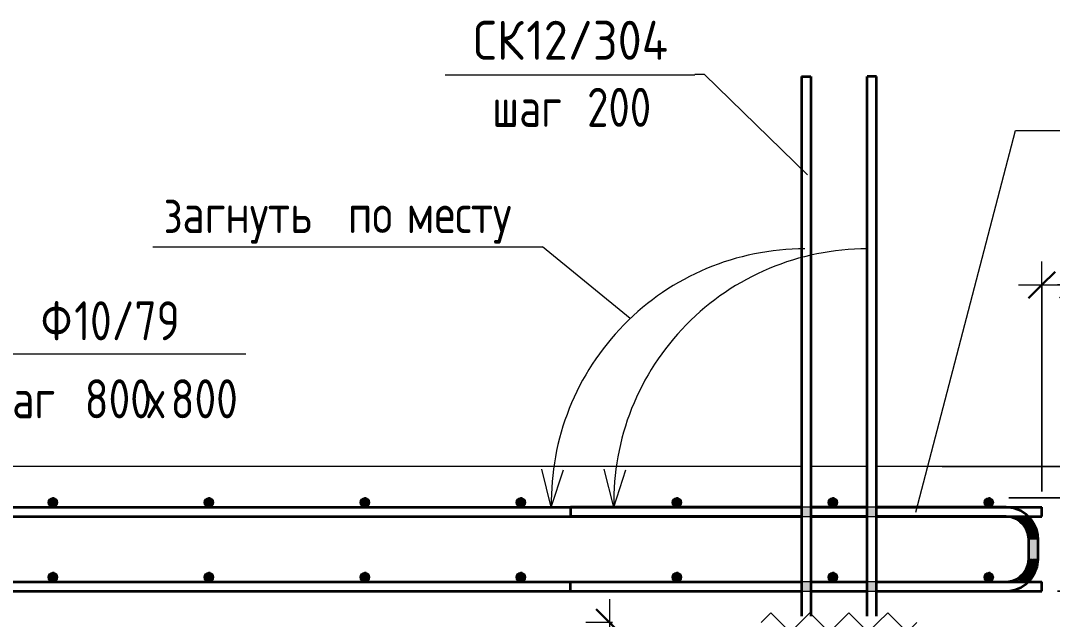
# Model space of a CAD drawing. Header units: millimetres. Extents: x 3129 to 68349, y -1586 to 12682.
# Drawn here: x 41869 to 43192, y -306 to 462 of the extents above; entities that cross this region are included whole.
import ezdxf

# ---------------------------------------------------------------- set-up
doc = ezdxf.new("R2010")
doc.units = ezdxf.units.MM
for name, color, linetype, lineweight in [('AA_Dim', 7, 'Continuous', 9), ('AA_Dim-20', 7, 'Continuous', 9), ('AA_Linii', 7, 'Continuous', 9), ('AA_Oformlenie', 7, 'Continuous', 9), ('AA_Vinoska', 7, 'Continuous', 9), ('AA_Visotnaya otmetka', 7, 'Continuous', 9), ('AF_Perekritie_Опалубка', 253, 'Continuous', 20), ('KR_Armatura', 7, 'Continuous', 20), ('KR_Armatura_Tonkie', 7, 'Continuous', 20)]:
    doc.layers.add(name, color=color, linetype=linetype, lineweight=lineweight)
doc.styles.add('GOST Common', font='GOST Common.ttf', dxfattribs={"width": 0.85, "height": 50})
doc.styles.add('ISOCPEUR_1', font='isocpeur.ttf', dxfattribs={"width": 0.9, "height": 50})
doc.styles.add('ISOCPEUR_2', font='isocpeur.ttf', dxfattribs={"width": 0.8, "height": 50})
doc.dimstyles.new('05_Округл_5мм__прозр__1', dxfattribs={"dimscale": 304.8, "dimtxt": 49.799059, "dimasz": 0.111549, "dimexe": 0.098425, "dimexo": 0.065617, "dimgap": 0.006562, "dimtad": 1, "dimdec": 0, "dimrnd": 5, "dimdsep": 46, "dimtxsty": 'ISOCPEUR_1', "dimblk1": 'OBLIQUE', "dimblk2": 'OBLIQUE', "dimsah": 1, "dimcen": 0.09, "dimdle": 0.098425, "dimazin": 0, "dimtfac": 1, "dimtdec": 4, "dimtix": 1, "dimtmove": 1, "dimatfit": 3, "dimfxl": 1, "dimtvp": 1, "dimtolj": 1, "dimtzin": 0, "dimlwd": 18, "dimlwe": 18, "dimarcsym": 2})
doc.dimstyles.new('05_Округл_5мм__прозр__2', dxfattribs={"dimscale": 304.8, "dimtxt": 49.799059, "dimasz": 0.111549, "dimexe": 0.098425, "dimexo": 0.065617, "dimgap": 0.006562, "dimtad": 1, "dimdec": 0, "dimrnd": 5, "dimdsep": 46, "dimtxsty": 'ISOCPEUR_1', "dimblk1": 'OBLIQUE', "dimblk2": 'OBLIQUE', "dimsah": 1, "dimcen": 0.09, "dimdle": 0.098425, "dimazin": 0, "dimtfac": 1, "dimtdec": 4, "dimtix": 1, "dimtmove": 0, "dimatfit": 3, "dimfxl": 1, "dimtvp": 1, "dimtolj": 1, "dimtzin": 0, "dimlwd": 18, "dimlwe": 18, "dimarcsym": 2})

# ---------------------------------------------------------------- blocks, each defined once
blk = doc.blocks.new('Последовательность узлов - 3мм масшт20 маскировка-904226-Сечение 21')
at = {"layer": 'AA_Oformlenie'}
for p, q in [((-44797, -850), (-44784.5, -837.5)), ((-44759.5, -862.5), (-44784.5, -837.5)), ((-44747, -850), (-44734.5, -837.5)), ((-44709.5, -862.5), (-44734.5, -837.5)), ((-44697, -850), (-44684.5, -837.5)), ((-44659.5, -862.5), (-44684.5, -837.5)), ((-44647, -850), (-44634.5, -837.5)), ((-44609.5, -862.5), (-44634.5, -837.5)), ((-44747, -850), (-44759.5, -862.5)), ((-44697, -850), (-44709.5, -862.5)), ((-44647, -850), (-44659.5, -862.5)), ((-44597, -850), (-44609.5, -862.5))]:
    blk.add_line(p, q, dxfattribs=at)
blk = doc.blocks.new('DIMBLOCK34-Сечение 21')
at = {"layer": 'AA_Dim-20', "lineweight": 18}
for p, q in [((43179, -142), (43179, 152.7)), ((43218.8, -90), (43218.8, 152.7)), ((43149, 122.7), (43248.8, 122.7)), ((43179, 122.7), (43179, -142)), ((43234.4, 122.7), (43198.9, 122.7)), ((43218.8, 122.7), (43218.8, -90)), ((43432.5, 122.7), (43234.4, 122.7))]:
    blk.add_line(p, q, dxfattribs=at)
at = {"layer": 'AA_Dim-20', "lineweight": 30}
for p, q in [((43179, 122.7), (43196, 139.7)), ((43218.8, 122.7), (43235.8, 139.7)), ((43179, 122.7), (43162, 105.7)), ((43218.8, 122.7), (43201.8, 105.7))]:
    blk.add_line(p, q, dxfattribs=at)
at = {"layer": 'AA_Dim-20', "color": 0, "lineweight": 18, "insert": (43254.4, 190), "char_height": 50, "width": 213.753, "attachment_point": 1, "line_spacing_factor": 1.149209, "style": 'ISOCPEUR_1'}
blk.add_mtext('з.с. 40', dxfattribs=at)
blk = doc.blocks.new('_Oblique')
at = {"color": 0, "linetype": 'ByBlock', "lineweight": -2}
blk.add_line((-0.5, -0.5), (0.5, 0.5), dxfattribs=at)
blk = doc.blocks.new('010_Текст с выноской - Текст 2 строки-4025778-Сечение 21')
at = {"layer": 'AA_Vinoska'}
blk.add_line((-45577.1, 171.6), (-45077.1, 171.6), dxfattribs=at)
blk = doc.blocks.new('DIMBLOCK35-Сечение 21')
at = {"layer": 'AA_Dim-20', "lineweight": 18}
for p, q in [((42624.3, -280), (42624.3, -400)), ((42628.3, -310), (42594.3, -310)), ((42624.3, -310), (42628.3, -310)), ((42838.8, -400), (42594.3, -400)), ((42624.3, -400), (42838.8, -400))]:
    blk.add_line(p, q, dxfattribs=at)
at = {"layer": 'AA_Dim-20', "lineweight": 30}
for p, q in [((42624.3, -310), (42607.3, -293)), ((42624.3, -310), (42641.3, -327)), ((42624.3, -400), (42607.3, -383)), ((42624.3, -400), (42641.3, -417))]:
    blk.add_line(p, q, dxfattribs=at)
at = {"layer": 'AA_Dim-20', "color": 0, "lineweight": 18, "insert": (42557, -386.6), "char_height": 50, "width": 75.848, "attachment_point": 1, "rotation": 90, "line_spacing_factor": 1.149209, "style": 'ISOCPEUR_1'}
blk.add_mtext('90', dxfattribs=at)
blk = doc.blocks.new('DIMBLOCK44-Сечение 21')
at = {"layer": 'AA_Dim-20', "lineweight": 18}
for p, q in [((43388.4, -340), (43388.4, -240)), ((43199, -270), (43418.4, -270)), ((43388.4, -270), (43199, -270)), ((43388.4, -302.4), (43388.4, -290)), ((43388.4, -500.5), (43388.4, -302.4)), ((43236.5, -310), (43418.4, -310)), ((43388.4, -310), (43236.5, -310))]:
    blk.add_line(p, q, dxfattribs=at)
at = {"layer": 'AA_Dim-20', "lineweight": 30}
for p, q in [((43388.4, -270), (43371.4, -253)), ((43388.4, -270), (43405.4, -287)), ((43388.4, -310), (43371.4, -293)), ((43388.4, -310), (43405.4, -327))]:
    blk.add_line(p, q, dxfattribs=at)
at = {"layer": 'AA_Dim-20', "color": 0, "lineweight": 18, "insert": (43321.1, -500.5), "char_height": 50, "width": 213.753, "attachment_point": 1, "rotation": 90, "line_spacing_factor": 1.149209, "style": 'ISOCPEUR_1'}
blk.add_mtext('з.с. 40', dxfattribs=at)
blk = doc.blocks.new('DIMBLOCK45-Сечение 21')
at = {"layer": 'AA_Dim-20', "lineweight": 18}
for p, q in [((43388.4, 100.5), (43388.4, -97.7)), ((43388.4, -80), (43388.4, -180)), ((43388.4, -97.7), (43388.4, -130)), ((43246.4, -110), (43418.4, -110)), ((43388.4, -110), (43246.4, -110)), ((43136.8, -150), (43418.4, -150)), ((43388.4, -150), (43136.8, -150))]:
    blk.add_line(p, q, dxfattribs=at)
at = {"layer": 'AA_Dim-20', "lineweight": 30}
for p, q in [((43388.4, -110), (43371.4, -93)), ((43388.4, -110), (43405.4, -127)), ((43388.4, -150), (43371.4, -133)), ((43388.4, -150), (43405.4, -167))]:
    blk.add_line(p, q, dxfattribs=at)
at = {"layer": 'AA_Dim-20', "color": 0, "lineweight": 18, "insert": (43321.1, -77.7), "char_height": 50, "width": 213.753, "attachment_point": 1, "rotation": 90, "line_spacing_factor": 1.149209, "style": 'ISOCPEUR_1'}
blk.add_mtext('з.с. 40', dxfattribs=at)
blk = doc.blocks.new('DIMBLOCK50-Сечение 21')
at = {"layer": 'AA_Dim-20', "lineweight": 18}
for p, q in [((43514.2, -850), (43514.2, -280)), ((43533.1, -310), (43484.2, -310)), ((43514.2, -310), (43529.1, -310)), ((43057.1, -850), (43544.2, -850)), ((43514.2, -850), (43057.1, -850))]:
    blk.add_line(p, q, dxfattribs=at)
at = {"layer": 'AA_Dim-20', "lineweight": 30}
for p, q in [((43514.2, -310), (43497.2, -293)), ((43514.2, -310), (43531.2, -327)), ((43514.2, -850), (43497.2, -833)), ((43514.2, -850), (43531.2, -867))]:
    blk.add_line(p, q, dxfattribs=at)
at = {"layer": 'AA_Dim-20', "color": 0, "lineweight": 18, "insert": (43446.9, -629.8), "char_height": 50, "width": 119.518, "attachment_point": 1, "rotation": 90, "line_spacing_factor": 1.149209, "style": 'ISOCPEUR_1'}
blk.add_mtext('540', dxfattribs=at)
blk = doc.blocks.new('042_М_Арматуры - Диам длина поз _ Комментарий-2260297-Сечение 21')
at = {"layer": 'AA_Vinoska'}
blk.add_line((-46484.4, -725.7), (-46164.4, -725.7), dxfattribs=at)
blk = doc.blocks.new('010_Текст с выноской - Текст 2 строки-4087354-Сечение 21')
at = {"layer": 'AA_Vinoska'}
blk.add_line((-47463.3, -109.1), (-47803.3, -109.1), dxfattribs=at)

msp = doc.modelspace()

# ---------------------------------------------------------------- hatches: boundary and pattern name
at = {"layer": 'AA_Oformlenie'}
h = msp.add_hatch(color=250, dxfattribs=at)
h.paths.add_polyline_path([(42966.8539, -270), (42966.8539, -258.0573), (42954.8539, -258.0573), (42954.8539, -270)])
h.paths.add_polyline_path([(42882.8546, -270), (42882.8546, -258.0573), (42870.8546, -258.0573), (42870.8546, -270)])
h.paths.add_polyline_path([(43140.0817, -256.9093), (43141.6146, -256.444), (43140.6571, -256.7083)])
h.paths.add_polyline_path([(43146.0735, -254.5967), (43146.4085, -254.4579), (43146.2947, -254.4579)])
h.paths.add_polyline_path([(43164.9095, -254.3776), (43165.1004, -254.1866), (43165.0371, -254.1866)])
h.paths.add_polyline_path([(43169.6085, -247.0104), (43170.1031, -246.2231), (43169.9121, -246.2231)])
h.paths.add_polyline_path([(43173.0655, -237.7551), (43173.2087, -237.3459), (43173.1211, -237.3459)])
h.paths.add_polyline_path([(43162.2628, -204.0812), (43162.2628, -204), (43161.9382, -199.5979), (43161.7585, -199.5979), (43162.2537, -204)])
h.paths.add_polyline_path([(43161.326, -196.8711), (43160.7075, -194.6541), (43160.9713, -195.8556)])
h.paths.add_polyline_path([(43159.0652, -190.6885), (43158.7211, -189.8576), (43158.7211, -190.14)])
h.paths.add_polyline_path([(43155.7006, -185.3361), (43155.4545, -184.9677), (43150.9709, -180.5913), (43151.297, -180.9249), (43155.4545, -185.0896)])
h.paths.add_polyline_path([(43138.123, -174.7041), (43132.2706, -174), (42966.8539, -174), (42966.8539, -162), (42954.8539, -162), (42954.8539, -174), (42882.8546, -174), (42882.8546, -162), (42870.8546, -162), (42870.8546, -174), (43133.3014, -174.1599)])
at = {"layer": 'KR_Armatura'}
h = msp.add_hatch(color=256, dxfattribs=at)
edge = h.paths.add_edge_path()
edge.add_arc((41910.7736, -156), 6, 0, 360)
for points in [[(41910.7736, -162), (41915.9698, -159), (41915.9698, -153), (41910.7736, -150), (41905.5775, -153), (41905.5775, -159)], [(42110.7736, -162), (42115.9698, -159), (42115.9698, -153), (42110.7736, -150), (42105.5775, -153), (42105.5775, -159)], [(42310.7736, -162), (42315.9698, -159), (42315.9698, -153), (42310.7736, -150), (42305.5775, -153), (42305.5775, -159)], [(42510.7736, -162), (42515.9698, -159), (42515.9698, -153), (42510.7736, -150), (42505.5775, -153), (42505.5775, -159)], [(42710.7736, -162), (42715.9698, -159), (42715.9698, -153), (42710.7736, -150), (42705.5775, -153), (42705.5775, -159)], [(42910.7736, -162), (42915.9698, -159), (42915.9698, -153), (42910.7736, -150), (42905.5775, -153), (42905.5775, -159)], [(43110.7736, -162), (43115.9698, -159), (43115.9698, -153), (43110.7736, -150), (43105.5775, -153), (43105.5775, -159)], [(41910.7736, -258), (41915.9698, -255), (41915.9698, -249), (41910.7736, -246), (41905.5775, -249), (41905.5775, -255)], [(42110.7736, -258), (42115.9698, -255), (42115.9698, -249), (42110.7736, -246), (42105.5775, -249), (42105.5775, -255)], [(42310.7736, -258), (42315.9698, -255), (42315.9698, -249), (42310.7736, -246), (42305.5775, -249), (42305.5775, -255)], [(42510.7736, -258), (42515.9698, -255), (42515.9698, -249), (42510.7736, -246), (42505.5775, -249), (42505.5775, -255)], [(42710.7736, -258), (42715.9698, -255), (42715.9698, -249), (42710.7736, -246), (42705.5775, -249), (42705.5775, -255)], [(42910.7736, -258), (42915.9698, -255), (42915.9698, -249), (42910.7736, -246), (42905.5775, -249), (42905.5775, -255)], [(43110.7736, -258), (43115.9698, -255), (43115.9698, -249), (43110.7736, -246), (43105.5775, -249), (43105.5775, -255)]]:
    msp.add_hatch(color=256, dxfattribs=at).paths.add_polyline_path(points)
h = msp.add_hatch(color=256, dxfattribs=at)
edge = h.paths.add_edge_path()
edge.add_arc((42110.7736, -156), 6, 0, 360)
h = msp.add_hatch(color=256, dxfattribs=at)
edge = h.paths.add_edge_path()
edge.add_arc((42310.7736, -156), 6, 0, 360)
h = msp.add_hatch(color=256, dxfattribs=at)
edge = h.paths.add_edge_path()
edge.add_arc((42510.7736, -156), 6, 0, 360)
h = msp.add_hatch(color=256, dxfattribs=at)
edge = h.paths.add_edge_path()
edge.add_arc((42710.7736, -156), 6, 0, 360)
h = msp.add_hatch(color=256, dxfattribs=at)
edge = h.paths.add_edge_path()
edge.add_arc((42910.7736, -156), 6, 0, 360)
h = msp.add_hatch(color=256, dxfattribs=at)
edge = h.paths.add_edge_path()
edge.add_arc((43110.7736, -156), 6, 0, 360)
h = msp.add_hatch(color=256, dxfattribs=at)
edge = h.paths.add_edge_path()
edge.add_arc((41910.7736, -252), 6, 0, 360)
h = msp.add_hatch(color=256, dxfattribs=at)
edge = h.paths.add_edge_path()
edge.add_arc((42110.7736, -252), 6, 0, 360)
h = msp.add_hatch(color=256, dxfattribs=at)
edge = h.paths.add_edge_path()
edge.add_arc((42310.7736, -252), 6, 0, 360)
h = msp.add_hatch(color=256, dxfattribs=at)
edge = h.paths.add_edge_path()
edge.add_arc((42510.7736, -252), 6, 0, 360)
h = msp.add_hatch(color=256, dxfattribs=at)
edge = h.paths.add_edge_path()
edge.add_arc((42710.7736, -252), 6, 0, 360)
h = msp.add_hatch(color=256, dxfattribs=at)
edge = h.paths.add_edge_path()
edge.add_arc((42910.7736, -252), 6, 0, 360)
h = msp.add_hatch(color=256, dxfattribs=at)
edge = h.paths.add_edge_path()
edge.add_arc((43110.7736, -252), 6, 0, 360)
at = {"layer": 'KR_Armatura_Tonkie'}
for points in [[(43133.0068, -174.009), (43133.0063, -174), (43132.2708, -174)], [(43139.558, -174.899), (43139.1215, -174), (43133.3014, -174.049)], [(43139.558, -174.899), (43139.7832, -174), (43139.1215, -174)], [(43146.4085, -177.5421), (43145.4329, -174), (43139.7832, -174), (43139.558, -174.899), (43142.4744, -176.0242)], [(43146.4085, -177.5421), (43148.3022, -174), (43145.4329, -174)], [(43151.297, -180.8093), (43151.6752, -174), (43148.3022, -174), (43146.4085, -177.5421)], [(43155.4545, -184.9677), (43158.2763, -174), (43156.8865, -174), (43151.297, -180.8093), (43152.0662, -181.5786)], [(43151.297, -180.8093), (43156.8865, -174), (43151.6752, -174), (43151.4785, -177.5421)], [(43155.4545, -184.9677), (43164.7315, -177.356), (43161.3762, -174), (43158.2763, -174), (43155.6516, -184.2018)], [(43158.7211, -189.8576), (43164.7315, -177.356), (43155.4545, -184.9677)], [(43158.7211, -189.8576), (43169.3047, -184.2018), (43164.7315, -177.356), (43162.2628, -182.4909)], [(43160.9713, -195.2911), (43169.3047, -184.2018), (43158.7211, -189.8576)], [(43160.9713, -195.2911), (43172.4548, -191.8084), (43169.3047, -184.2018), (43162.2628, -193.5724)], [(43161.9382, -199.5979), (43172.4548, -191.8084), (43160.9713, -195.2911)], [(43161.9382, -199.5979), (43173.8083, -197.8375), (43172.4548, -191.8084), (43162.2628, -199.3574)], [(43162.2628, -204), (43173.8083, -197.8375), (43161.9382, -199.5979)], [(43162.2628, -204), (43174.2628, -204), (43173.8083, -197.8375), (43162.8555, -203.6837)], [(43174.2628, -228), (43174.2628, -204), (43162.2628, -204), (43162.2628, -228)], [(43158.7211, -242.1424), (43173.0044, -238.2049), (43161.3639, -235.2897), (43160.2397, -238.2049)], [(43161.3639, -235.2897), (43174.2502, -229.0307), (43162.2538, -228.7363), (43162.2138, -229.0307)], [(43173.0044, -238.2049), (43174.2502, -229.0307), (43161.3639, -235.2897), (43162.2628, -235.5148)], [(43162.2538, -228.7363), (43173.0044, -228), (43162.2628, -228)], [(43174.2502, -229.0307), (43174.2502, -228.0008), (43162.2628, -228.7365), (43173.0044, -229.0001)], [(43153.7792, -258), (43156.8865, -258), (43151.297, -251.1907), (43146.4085, -254.4579), (43152.0662, -257.1768)], [(43164.7315, -254.644), (43155.4545, -247.0323), (43151.297, -251.1907), (43162.2628, -254.0094)], [(43158.7211, -258), (43161.3762, -258), (43164.7315, -254.644), (43151.297, -251.1907), (43156.8865, -258)], [(43169.3047, -247.7982), (43158.7211, -242.1424), (43155.4545, -247.0323), (43164.7315, -247.5453)], [(43164.7315, -254.644), (43169.3047, -247.7982), (43155.4545, -247.0323), (43162.2628, -252.6185)], [(43169.3047, -247.7982), (43173.0044, -238.2049), (43158.7211, -242.1424), (43162.2628, -244.035)], [(43136.7196, -258), (43136.6714, -257.6753), (43135.2259, -258), (43136.6714, -258)], [(43141.3686, -258), (43140.9767, -256.7083), (43136.6714, -257.6753), (43136.9119, -258), (43140.9767, -258)], [(43148.3022, -258), (43146.4085, -254.4579), (43140.9767, -256.7083), (43142.6958, -258), (43146.4085, -258)], [(43142.6958, -258), (43140.9767, -256.7083), (43141.3686, -258)], [(43153.7792, -258), (43146.508, -254.644), (43148.3022, -258), (43151.297, -258)]]:
    msp.add_hatch(color=256, dxfattribs=at).paths.add_polyline_path(points)

# ---------------------------------------------------------------- linework, layer by layer
at = {"layer": 'AA_Linii', "lineweight": 20}
for p, q in [((42549.9093, -162), (42537.6428, -113.528)), ((42549.9093, -162), (42565.3601, -114.4472)), ((42629.9093, -162), (42617.6428, -113.528)), ((42629.9093, -162), (42645.3601, -114.4472)), ((43132.2708, -162), (42574.3953, -162)), ((42574.3953, -162), (42574.3953, -174.0435)), ((42574.3953, -174.0435), (43132.2706, -174.0435)), ((43162.2636, -204.088), (43162.2636, -228.113)), ((43174.2628, -228), (43174.2628, -204)), ((43132.2706, -258.0573), (42574.3953, -258.0573)), ((42574.3953, -258.0573), (42574.3953, -270)), ((42574.3953, -270), (43132.2708, -270))]:
    msp.add_line(p, q, dxfattribs=at)
for centre in [(42874.8539, -156), (42954.8539, -156)]:
    msp.add_arc(centre, 325, 90, 181.0578283, dxfattribs=at)
for points in [[(43174.2615, -204), (43174.2527, -200.8066), (43173.5577, -194.5995), (43170.421, -185.6167), (43165.3767, -177.5949), (43157.5576, -169.7659), (43148.4845, -164.761), (43139.3531, -162.4008), (43134.6654, -162.0066), (43132.2708, -162)], [(43132.2706, -174.0435), (43134.5511, -174.0498), (43138.9837, -174.547), (43145.3985, -176.7914), (43151.127, -180.4006), (43156.7178, -185.9952), (43160.2919, -192.487), (43161.9773, -199.0206), (43162.2589, -202.3747), (43162.2636, -204.088)], [(43162.2636, -228.113), (43162.2573, -230.3898), (43161.7609, -234.8152), (43159.5204, -241.2195), (43155.9174, -246.9388), (43150.3324, -252.5205), (43143.8517, -256.0889), (43137.3294, -257.7716), (43133.981, -258.0526), (43132.2706, -258.0573)], [(43132.2708, -270), (43135.4635, -269.9912), (43141.6693, -269.2961), (43150.65, -266.1587), (43158.6701, -261.1133), (43166.4973, -253.2924), (43171.5011, -244.2173), (43173.8608, -235.0839), (43174.2549, -230.395), (43174.2615, -228)]]:
    msp.add_open_spline(points, degree=3, knots=[0, 0, 0, 0, 0.142857143, 0.285714286, 0.428571429, 0.571428571, 0.785714286, 0.892857143, 1, 1, 1, 1], dxfattribs=at)
at = {"layer": 'AA_Vinoska'}
for p, q in [((42746.5088, 392.3033), (42733.9996, 392.3033)), ((42878.424, 263.7996), (42746.5088, 392.3033)), ((43017.169, -168.6981), (43145.1549, 320.7616)), ((43145.1549, 320.7616), (43171.098, 320.7616)), ((42650.9938, 79.6319), (42538.7353, 171.5657))]:
    msp.add_line(p, q, dxfattribs=at)
at = {"layer": 'AA_Visotnaya otmetka'}
msp.add_line((43051.1193, -110), (43565.7655, -110), dxfattribs=at)
at = {"layer": 'AF_Perekritie_Опалубка'}
for p, q in [((42870.8546, -110), (40471.8556, -110)), ((42954.8539, -110), (42882.8546, -110)), ((43218.7736, -110), (42966.8539, -110))]:
    msp.add_line(p, q, dxfattribs=at)
at = {"layer": 'KR_Armatura'}
for p, q in [((41910.7736, -150), (41905.5775, -153)), ((41905.5775, -153), (41905.5775, -159)), ((41912.4624, -150), (41910.7736, -150)), ((41915.9698, -153), (41910.7736, -150)), ((41915.9698, -159), (41915.9698, -153)), ((42110.7736, -150), (42105.5775, -153)), ((42105.5775, -153), (42105.5775, -159)), ((42112.5198, -150), (42110.7736, -150)), ((42115.9698, -153), (42110.7736, -150)), ((42115.9698, -159), (42115.9698, -153)), ((42310.7736, -150), (42305.5775, -153)), ((42305.5775, -153), (42305.5775, -159)), ((42312.5813, -150), (42310.7736, -150)), ((42315.9698, -153), (42310.7736, -150)), ((42315.9698, -159), (42315.9698, -153)), ((42510.7736, -150), (42505.5775, -153)), ((42505.5775, -153), (42505.5775, -159)), ((42512.6473, -150), (42510.7736, -150)), ((42515.9698, -153), (42510.7736, -150)), ((42515.9698, -159), (42515.9698, -153)), ((42710.7736, -150), (42705.5775, -153)), ((42705.5775, -153), (42705.5775, -159)), ((42712.7182, -150), (42710.7736, -150)), ((42715.9698, -153), (42710.7736, -150)), ((42715.9698, -159), (42715.9698, -153)), ((42910.7736, -150), (42905.5775, -153)), ((42905.5775, -153), (42905.5775, -159)), ((42912.7948, -150), (42910.7736, -150)), ((42915.9698, -153), (42910.7736, -150)), ((42915.9698, -159), (42915.9698, -153)), ((43110.7736, -150), (43105.5775, -153)), ((43105.5775, -153), (43105.5775, -159)), ((43112.8776, -150), (43110.7736, -150)), ((43115.9698, -153), (43110.7736, -150)), ((43115.9698, -159), (43115.9698, -153)), ((41905.5775, -159), (41910.7736, -162)), ((41910.7736, -162), (41915.9698, -159)), ((41912.4624, -162), (41910.7736, -162)), ((42105.5775, -159), (42110.7736, -162)), ((42110.7736, -162), (42115.9698, -159)), ((42112.5198, -162), (42110.7736, -162)), ((42305.5775, -159), (42310.7736, -162)), ((42310.7736, -162), (42315.9698, -159)), ((42312.5813, -162), (42310.7736, -162)), ((42505.5775, -159), (42510.7736, -162)), ((42510.7736, -162), (42515.9698, -159)), ((42512.6473, -162), (42510.7736, -162)), ((42705.5775, -159), (42710.7736, -162)), ((42710.7736, -162), (42715.9698, -159)), ((42712.7182, -162), (42710.7736, -162)), ((42905.5775, -159), (42910.7736, -162)), ((42910.7736, -162), (42915.9698, -159)), ((42912.7948, -162), (42910.7736, -162)), ((43105.5775, -159), (43110.7736, -162)), ((43110.7736, -162), (43115.9698, -159)), ((43112.8776, -162), (43110.7736, -162)), ((41910.7736, -246), (41905.5775, -249)), ((41905.5775, -249), (41905.5775, -255)), ((41912.4624, -246), (41910.7736, -246)), ((41915.9698, -249), (41910.7736, -246)), ((41915.9698, -255), (41915.9698, -249)), ((42110.7736, -246), (42105.5775, -249)), ((42105.5775, -249), (42105.5775, -255)), ((42112.5198, -246), (42110.7736, -246)), ((42115.9698, -249), (42110.7736, -246)), ((42115.9698, -255), (42115.9698, -249)), ((42310.7736, -246), (42305.5775, -249)), ((42305.5775, -249), (42305.5775, -255)), ((42312.5813, -246), (42310.7736, -246)), ((42315.9698, -249), (42310.7736, -246)), ((42315.9698, -255), (42315.9698, -249)), ((42510.7736, -246), (42505.5775, -249)), ((42505.5775, -249), (42505.5775, -255)), ((42512.6473, -246), (42510.7736, -246)), ((42515.9698, -249), (42510.7736, -246)), ((42515.9698, -255), (42515.9698, -249)), ((42710.7736, -246), (42705.5775, -249)), ((42705.5775, -249), (42705.5775, -255)), ((42712.7182, -246), (42710.7736, -246)), ((42715.9698, -249), (42710.7736, -246)), ((42715.9698, -255), (42715.9698, -249)), ((42910.7736, -246), (42905.5775, -249)), ((42905.5775, -249), (42905.5775, -255)), ((42912.7948, -246), (42910.7736, -246)), ((42915.9698, -249), (42910.7736, -246)), ((42915.9698, -255), (42915.9698, -249)), ((43110.7736, -246), (43105.5775, -249)), ((43105.5775, -249), (43105.5775, -255)), ((43112.8776, -246), (43110.7736, -246)), ((43115.9698, -249), (43110.7736, -246)), ((43115.9698, -255), (43115.9698, -249)), ((41905.5775, -255), (41910.7736, -258)), ((41910.7736, -258), (41915.9698, -255)), ((41912.4624, -258), (41910.7736, -258)), ((42105.5775, -255), (42110.7736, -258)), ((42110.7736, -258), (42115.9698, -255)), ((42112.5198, -258), (42110.7736, -258)), ((42305.5775, -255), (42310.7736, -258)), ((42310.7736, -258), (42315.9698, -255)), ((42312.5813, -258), (42310.7736, -258)), ((42505.5775, -255), (42510.7736, -258)), ((42510.7736, -258), (42515.9698, -255)), ((42512.6473, -258), (42510.7736, -258)), ((42705.5775, -255), (42710.7736, -258)), ((42710.7736, -258), (42715.9698, -255)), ((42712.7182, -258), (42710.7736, -258)), ((42905.5775, -255), (42910.7736, -258)), ((42910.7736, -258), (42915.9698, -255)), ((42912.7948, -258), (42910.7736, -258)), ((43105.5775, -255), (43110.7736, -258)), ((43110.7736, -258), (43115.9698, -255)), ((43112.8776, -258), (43110.7736, -258))]:
    msp.add_line(p, q, dxfattribs=at)
for centre in [(41910.7736, -156), (42110.7736, -156), (42310.7736, -156), (42510.7736, -156), (42710.7736, -156), (42910.7736, -156), (43110.7736, -156), (41910.7736, -252), (42110.7736, -252), (42310.7736, -252), (42510.7736, -252), (42710.7736, -252), (42910.7736, -252), (43110.7736, -252)]:
    msp.add_circle(centre, 6, dxfattribs=at)
at = {"layer": 'KR_Armatura_Tonkie', "lineweight": 35}
for p, q in [((42870.8546, 390), (42870.8546, -302)), ((42870.8546, 390), (42882.8546, 390)), ((42882.8546, 390), (42882.8546, -302)), ((42966.8539, 390), (42954.8539, 390)), ((42954.8539, -302), (42954.8539, 390)), ((42966.8539, -302), (42966.8539, 390)), ((40471.8556, -162), (42870.8546, -162)), ((42870.8546, -162), (42574.3953, -162)), ((42574.3953, -162), (42574.3953, -174)), ((42954.8539, -162), (42882.8546, -162)), ((42882.8546, -162), (42954.8539, -162)), ((43132.2708, -162), (42966.8539, -162)), ((42966.8539, -162), (43179.0156, -162)), ((43133.3014, -162.0127), (43132.2708, -162)), ((43142.4744, -163.2588), (43133.3014, -162.0127)), ((43152.0662, -166.9596), (43142.4744, -163.2588)), ((43158.9108, -171.534), (43152.0662, -166.9596)), ((43161.3762, -174), (43158.9108, -171.534)), ((43179.0156, -174), (43179.0156, -162)), ((40471.8556, -174), (42870.8546, -174)), ((42870.8546, -174), (42574.3953, -174)), ((42954.8539, -174), (42882.8546, -174)), ((42882.8546, -174), (42954.8539, -174)), ((43132.2708, -174), (42966.8539, -174)), ((42966.8539, -174), (43179.0156, -174)), ((43133.0068, -174.009), (43132.2708, -174)), ((43139.558, -174.899), (43133.0068, -174.009)), ((43146.4085, -177.5421), (43139.558, -174.899)), ((43151.297, -180.8093), (43146.4085, -177.5421)), ((43155.4545, -184.9677), (43151.297, -180.8093)), ((43158.7211, -189.8576), (43155.4545, -184.9677)), ((43164.7315, -177.356), (43161.3762, -174)), ((43169.3047, -184.2018), (43164.7315, -177.356)), ((43172.4548, -191.8084), (43169.3047, -184.2018)), ((43160.9713, -195.2911), (43158.7211, -189.8576)), ((43161.9382, -199.5979), (43160.9713, -195.2911)), ((43173.8083, -197.8375), (43172.4548, -191.8084)), ((43174.2628, -204), (43173.8083, -197.8375)), ((43162.2628, -204), (43161.9382, -199.5979)), ((43162.2628, -228), (43162.2628, -204)), ((43174.2628, -228), (43174.2628, -204)), ((43158.7211, -242.1424), (43161.3639, -235.2897)), ((43161.3639, -235.2897), (43162.2538, -228.7363)), ((43162.2538, -228.7363), (43162.2628, -228)), ((43173.0044, -238.2049), (43174.2502, -229.0307)), ((43174.2502, -229.0307), (43174.2628, -228)), ((43146.4085, -254.4579), (43151.297, -251.1907)), ((43151.297, -251.1907), (43155.4545, -247.0323)), ((43155.4545, -247.0323), (43158.7211, -242.1424)), ((43164.7315, -254.644), (43169.3047, -247.7982)), ((43169.3047, -247.7982), (43173.0044, -238.2049)), ((40471.8556, -258), (42870.8546, -258)), ((42574.3953, -258), (42870.8546, -258)), ((42574.3953, -270), (42574.3953, -258)), ((42882.8546, -258), (42954.8539, -258)), ((42882.8546, -258), (42954.8539, -258)), ((42966.8539, -258), (43179.0156, -258)), ((42966.8539, -258), (43132.2708, -258)), ((43132.2708, -258), (43136.6714, -257.6753)), ((43136.6714, -257.6753), (43140.9767, -256.7083)), ((43140.9767, -256.7083), (43146.4085, -254.4579)), ((43152.0662, -265.0404), (43158.9108, -260.466)), ((43158.9108, -260.466), (43161.3762, -258)), ((43161.3762, -258), (43164.7315, -254.644)), ((43179.0156, -270), (43179.0156, -258)), ((40471.8556, -270), (42870.8546, -270)), ((42574.3953, -270), (42870.8546, -270)), ((42882.8546, -270), (42954.8539, -270)), ((42882.8546, -270), (42954.8539, -270)), ((42966.8539, -270), (43179.0156, -270)), ((42966.8539, -270), (43132.2708, -270)), ((43132.2708, -270), (43138.4325, -269.5454)), ((43138.4325, -269.5454), (43144.4608, -268.1914)), ((43144.4608, -268.1914), (43152.0662, -265.0404))]:
    msp.add_line(p, q, dxfattribs=at)

# ---------------------------------------------------------------- block references
at = {"layer": 'AA_Oformlenie'}
msp.add_blockref('Последовательность узлов - 3мм масшт20 маскировка-904226-Сечение 21', (87615.8216, 540), dxfattribs=at)
at = {"layer": 'AA_Vinoska'}
for name, p in [('042_М_Арматуры - Диам длина поз _ Комментарий-2260297-Сечение 21', (88898.3503, 1117.978)), ('042_М_Арматуры - Диам длина поз _ Комментарий-2260297-Сечение 21', (89655.4487, 1046.4364)), ('010_Текст с выноской - Текст 2 строки-4025778-Сечение 21', (87615.8216, 0)), ('010_Текст с выноской - Текст 2 строки-4087354-Сечение 21', (89621.6487, 143.2368))]:
    msp.add_blockref(name, p, dxfattribs=at)

# ---------------------------------------------------------------- texts
at = {"layer": 'AA_Vinoska', "char_height": 50, "attachment_point": 1}
for s, insert, width, style in [('СК', (42449.8124, 461.3853), 82.253137, 'ISOCPEUR_1'), ('12/304', (42517.678, 461.3853), 226.556887, 'ISOCPEUR_1'), (' 200', (42570.3407, 375.4043), 133.4008, 'ISOCPEUR_2'), ('шаг', (42474.0324, 375.4043), 116.7257, 'ISOCPEUR_2'), ('\\fGOST Common|b0|i0|c204|p34|;\\W.85; ', (42274.3033, 239.2118), 17.717294, 'GOST Common'), ('\\fGOST Common|b0|i0|c204|p34|;\\W.85; ', (42349.6434, 239.2118), 17.717294, 'GOST Common'), ('загнуть', (42052.7809, 239.2118), 268.485144, 'GOST Common'), ('по', (42288.9216, 239.2118), 73.594912, 'GOST Common'), ('месту', (42364.2617, 239.2118), 192.164494, 'GOST Common'), ('\\fGOST Common|b0|i0|c204|p34|;\\W.85;Ф', (41895.3576, 101.7419), 51.789012, 'GOST Common'), ('10/79', (41938.0878, 101.7419), 173.084331, 'GOST Common'), (' 800', (41925.6902, 1.7419), 128.109663, 'GOST Common'), ('800', (42061.7522, 1.7419), 110.392369, 'GOST Common'), ('шаг', (41823.3626, 1.7419), 124.021056, 'GOST Common'), ('\\fGOST Common|b0|i0|c204|p34|;\\W.85;х', (42031.3913, 1.7419), 36.797456, 'GOST Common')]:
    msp.add_mtext(s, dxfattribs=dict(at, insert=insert, width=width, style=style))

# ---------------------------------------------------------------- dimensions: what is measured, and where the dimension line sits
at = {"layer": 'AA_Dim', "lineweight": 18}
dim = msp.add_linear_dim(base=(43218.7736, 122.6554), p1=(43179.0156, -162), p2=(43218.7736, -110), dimstyle='05_Округл_5мм__прозр__1', override={"dimpost": 'з.с. <>', "dimfxl": 65.457596}, dxfattribs=at)
dim.commit()
dim.dimension.update_dxf_attribs({"geometry": 'DIMBLOCK34-Сечение 21', "text_midpoint": (43361.2774, 156.6448), "dimtype": 160})
for base, p1, p2, override, picture, middle in [((43388.3925, -150), (43266.3638, -110), (43116.7736, -150), {"dimpost": 'з.с. <>', "dimfxl": 154.845759}, 'DIMBLOCK45-Сечение 21', (43354.403, 29.2125)), ((43388.3925, -270), (43216.4938, -310), (43179.0156, -270), {"dimpost": 'з.с. <>', "dimfxl": 54.814335}, 'DIMBLOCK44-Сечение 21', (43354.403, -393.6217))]:
    dim = msp.add_linear_dim(base=base, p1=p1, p2=p2, angle=90, dimstyle='05_Округл_5мм__прозр__1', override=override, dxfattribs=at)
    dim.commit()
    dim.dimension.update_dxf_attribs({"geometry": picture, "text_midpoint": middle, "dimtype": 160, "text_rotation": 90})
for base, p1, p2, override, picture, middle in [((42624.3047, -400), (42648.3464, -310), (42858.7736, -400), {"dimpost": '<>', "dimfxl": 228.865958}, 'DIMBLOCK35-Сечение 21', (42597.3047, -355)), ((43514.2312, -310), (43037.0758, -850), (43513.065, -310), {"dimpost": '<>', "dimfxl": 719.837334}, 'DIMBLOCK50-Сечение 21', (43487.2312, -580))]:
    dim = msp.add_linear_dim(base=base, p1=p1, p2=p2, angle=90, dimstyle='05_Округл_5мм__прозр__2', override=override, dxfattribs=at)
    dim.commit()
    dim.dimension.update_dxf_attribs({"geometry": picture, "text_midpoint": middle})

doc.saveas('drawing.dxf')
